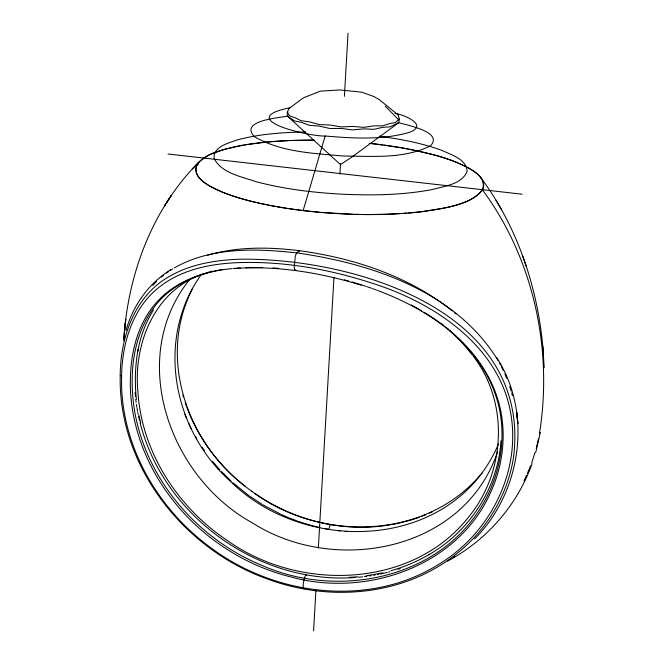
<?xml version="1.0" encoding="UTF-8"?>
<svg xmlns="http://www.w3.org/2000/svg" width="664" height="664" viewBox="0 0 664 664"><rect width="100%" height="100%" fill="white"/><g stroke="black" fill="none" stroke-linecap="round" stroke-linejoin="round"><path stroke-width="1" d="M195.689 169.187C195.913 177.637 204.271 182.7 210.712 186.576C224.922 194.328 240.65 198.743 256.296 202.52M313.582 630.8L315.906 590.404M318.355 547.941L333.942 277.627M339.918 174.059L340.516 163.701M344.392 96.38L348.036 33.2M299.173 251.872L299.248 250.66C268.812 246.942 237.297 246.51 207.641 255.242M123.736 340.864C127.554 274.647 152.33 208.064 200.047 160.92L208.961 155.027M123.853 338.723L124.658 328.987M500.93 440.771C498.207 487.849 469.448 531.482 428.786 554.755L429.716 554.224C417.59 561.304 404.567 566.824 391.063 570.708M195.714 168.739L196.71 165.286L199.283 161.676M538.529 438.655L536.213 448.399M539.425 433.775C553.112 349.322 533.541 258.719 482.296 189.688M540.347 432.405L535.815 452.159M535.076 452.284L531.723 462.941M298.012 209.932L303.141 210.579L325.152 136.012C352.974 138.311 381.883 140.253 409.032 132.443C429.558 125.322 403.637 114.498 395.03 113.386M126.044 330.506C132.85 305.722 148.661 283.304 170.648 269.775M497.585 451.86C463.929 551.336 334.706 575.588 252.204 522.784C169.503 477.316 126.666 358.328 189.522 279.627M188.709 296.849C159.626 363.357 188.999 443.519 244.974 486.089M532.105 463.655C517.289 505.171 486.397 540.471 447.528 561.146M526.61 475.324L524.004 480.794M527.399 473.415L530.544 465.796M287.902 111.992L287.08 114.241L287.454 116.142L340.466 164.581L351.779 157.136L398.276 123.031L399.114 121.197L399.022 118.889M189.049 295.978L192.56 288.276M498.506 443.867C453.645 550.116 306.527 556.283 230.607 481.483C172.781 430.189 154.936 338.74 201.507 274.215M153.608 309.839C145.507 322.372 140.502 336.681 137.747 351.289L138.012 349.662C135.074 366.047 134.643 382.846 136.377 399.396M304.693 588.686C301.099 590.147 304.71 573.065 306.751 575.016M398.533 119.661L395.271 122.641L390.067 123.479L382.804 125.828L374.023 125.878L363.806 127.355L352.825 126.434L341.321 126.915L330.041 125.015L319.235 124.575L309.515 121.861L301.149 120.74L294.617 117.528L290.002 116.084L287.163 112.291L289.213 108.323L303.506 97.791L320.43 91.134L339.678 89.947L361.54 92.13L373.832 96.496L379.127 99.55L398.375 115.104L399.255 119.254L398.533 119.661L385.186 106.107M481.118 474.113L482.421 472.594M479.823 475.631C423.474 540.828 317.741 541.542 251.606 491.103M474.635 538.936C521.041 492.389 532.976 413.855 496.855 357.805M197.092 165.361L198.461 163.908M152.703 285.445L156.521 281.528M192.427 168.888L198.594 162.448M161.261 277.212L163.385 275.452M453.379 557.486L454.325 556.756M166.332 273.194L168.631 271.576M170.191 270.53L172.574 268.978M174.234 267.974C211.069 246.85 256.005 248.419 296.758 252.901C372.712 263.691 456.268 291.886 498.274 360.842M469.149 200.32C511.122 179.23 450.698 158.704 432.886 154.621M209.641 154.695L223.892 149.466L243.107 145.142M429.508 513.114L432.247 511.869M468.327 200.694C449.462 208.637 428.853 211.11 408.642 213.036M422.08 516.21L425.823 514.733M205.367 273.302C155.741 288.168 133.182 342.773 137.88 391.204C141.415 452.051 178.101 508.176 228.433 541.243C300.385 592.072 413.913 588.404 469.805 515.521C505.844 470.527 508.923 401.67 472.809 355.647M206.172 273.02L209.434 271.941M412.576 519.572L419.266 517.314M398.151 569.255L400.176 568.583M211.094 271.427L211.94 271.178M411.622 519.895L396.923 523.672M398.276 123.031L389.818 126.89L382.696 127.339L373.782 129.331L363.706 128.874L352.617 129.903L341.23 128.442L329.859 128.484L319.16 126.102L309.358 125.313L301.082 122.251L294.467 120.948L287.454 116.142M388.564 572.069L389.951 571.704M385.792 572.775L387.178 572.426M385.095 572.941L380.198 574.045M382.813 572.833L366.08 575.879M377.376 574.609L378.787 574.335M289.803 107.809C233.155 119.196 309.789 136.734 325.152 136.012M223.038 269.393C199.698 273.377 176.068 282.167 159.277 299.489C138.809 320.181 130.916 350.16 130.376 378.58C129.256 422.362 145.79 465.597 172.598 499.826C202.13 537.707 244.476 565.454 291.131 577.016C366.279 597.816 458.019 566.301 490.704 492.223C505.096 460.783 507.653 423.574 494.971 391.121C475.407 340.79 426.72 309.001 378.09 290.641M395.935 523.896L380.962 526.212M373.583 575.298L375.26 575.007M244.377 144.926L266.43 142.063M369.375 575.962L371.06 575.721M364.304 576.642L366.843 576.335M288.599 116.042C280.648 117.652 238.791 120.342 254.395 136.668C281.096 152.263 313.557 153.318 343.637 156.048C372.512 156.148 404.11 159.186 430.637 145.74C443.751 131.538 405.405 124.998 398.035 122.433M232.126 268.629C202.827 271.144 172.773 282.549 154.538 306.619C132.443 335.942 128.907 375.118 134.518 410.501C146.188 479.765 197.714 539.234 262.205 565.496C335.702 598.106 434.414 580.311 479.433 509.794C496.298 483.666 504.74 451.81 501.22 420.768C496.539 374.006 463.082 335.478 423.939 312.213M358.352 577.265L362.61 576.85M233.753 268.472L240.393 267.932M267.907 141.93L289.346 140.536L313.284 140.145M372.877 526.909L379.957 526.336M406.849 213.177L388.208 214.24L366.868 214.563M355.788 577.464C261.765 584.835 168.009 519.646 141.822 429.11M349.148 577.356L357.647 576.808M233.794 268.555C276.855 265.392 320.156 272.547 361.257 285.18M245.514 267.658L262.554 267.517M371.865 526.992C330.597 529.366 288.89 517.024 255.009 493.501M305.564 131.92C282.349 132.451 258.86 133.912 236.401 140.204C227.901 143.258 212.895 146.976 214.14 158.605C222.025 173.387 241.256 176.499 255.756 181.612C284.084 189.14 313.342 192.626 342.558 194.212C372.678 195.548 403.131 195.158 432.82 189.431C444.697 186.02 461.721 184.434 467.107 171.495C466.717 159.426 452.001 155.135 442.913 150.811C422.437 143.125 400.782 139.149 379.177 136.186M314.686 140.162C287.553 140.038 260.23 141.357 233.628 147.01C220.647 150.562 204.935 153.26 196.785 165.128C192.128 179.737 211.625 187.016 221.867 191.913C247.821 202.221 275.56 207.043 303.141 210.579L319.019 212.256M364.909 214.547L355.124 214.372M353.165 214.314L320.845 212.414M273.037 267.941L276.241 268.148M345.131 531.408L347.164 531.549M277.046 268.206L278.664 268.322M369.176 143.316L374.114 143.864M303.141 210.579C342.724 215.136 382.871 216.215 422.503 211.608C442.913 207.683 468.344 206.952 482.587 189.721C487.426 174.126 466.211 166.946 455.321 161.875C427.956 151.508 398.84 146.727 369.881 143.391M168.017 154.006L522.136 194.212M338.026 530.685L340.051 530.918M374.82 143.947L382.638 144.926M294.26 269.908L295.928 270.115L295.214 270.522L294.741 270.065L294.235 267.26L295.248 256.346L296.393 253.341L299.248 250.66C353.978 258.097 408.709 276.166 452.3 310.926M297.157 209.824L287.753 208.488M384.066 145.117L399.819 147.524M286.051 208.23L277.577 206.828M401.247 147.765L408.352 149.06M275.9 206.537L267.584 204.96M324.837 528.561L328.912 529.357C329.419 528.237 329.46 523.805 331.27 524.884M409.763 149.334L431.592 154.28M265.94 204.628L257.881 202.885M312.686 525.805L319.865 527.548M344.251 279.785L345.902 280.225M346.732 280.457L348.376 280.913M305.573 523.747L311.798 525.548M352.152 282.001L355.099 282.864M356.078 283.163L365.773 286.259M297.655 521.132L304.685 523.489M366.736 286.574L371.5 288.234M372.446 288.566L377.152 290.292M288.981 517.829L296.775 520.833M281.312 514.5L288.126 517.464M280.474 514.094L262.77 504.74M411.199 304.925L414.469 306.693M415.266 307.142L419.258 309.416M420.038 309.88L421.598 310.81M262.048 504.3L249.365 495.958M251.465 491.069C223.677 470.967 201.117 443.311 188.377 411.356M248.676 495.469L232.939 482.769M441.477 323.6L442.888 324.738M454.466 312.727L455.911 313.923M447.03 328.19L448.374 329.361M449.711 330.539L461.563 342.118L472.013 354.576M231.072 481.06L221.51 471.589M219.792 469.747L212.646 461.497M480.919 177.769C518.8 228.864 539.06 291.737 543.492 354.842M202.18 447.387L204.545 450.831M495.933 200.113L501.71 209.899M195.589 436.738L196.859 438.896M499.71 363.432L500.664 365.15M190.178 426.412L191.282 428.654M501.511 366.885L503.204 370.363M188.767 423.4L189.813 425.666M504.897 373.832L506.698 378.306M184.866 414.22L186.418 418.079M186.899 407.513L187.995 410.41M522.344 255.316L526.145 265.99M185.181 402.666L186.534 406.551M509.695 386.448L511.189 391.03M182.841 395.063L183.397 396.972M141.631 428.446L140.004 422.445M511.72 392.88L512.417 395.694M139.506 420.445L138.585 416.428M138.9 415.232L140.735 423.192M138.162 414.419L137.763 412.427M137.572 411.423L137.041 408.426M136.875 407.43L136.41 404.426M136.137 402.434L135.763 399.438M135.439 396.425L135.107 392.382M542.795 346.251L544.214 367.765M120.225 375.575C118.076 465.979 183.812 549.394 267.526 579.025C328.954 602.032 403.197 596.006 455.546 554.623C485.899 531.125 507.205 496.116 513.413 458.177C532.76 311.35 354.958 257.914 240.102 259.192C216.323 260.064 191.888 263.815 170.872 275.626C135.116 294.7 120.242 337.063 120.225 375.575M121.578 377.011C120.026 443.66 156.579 507.811 209.583 546.837C275.195 596.654 372.247 608.498 442.714 561.819C489.899 531.549 519.456 473.706 511.404 417.59C501.934 348.741 437.518 304.71 376.09 284.491C330.83 269.335 282.889 260.587 235.048 262.77C208.181 264.214 180.16 270.248 158.779 287.512C132.078 308.635 121.935 344.168 121.578 377.011M125.762 319.259L124.492 331.137L125.762 319.259M170.216 197.1L164.531 205.898L171.436 195.266L170.216 197.1M517.845 423.4L516.667 412.103L517.845 423.4"/></g></svg>
